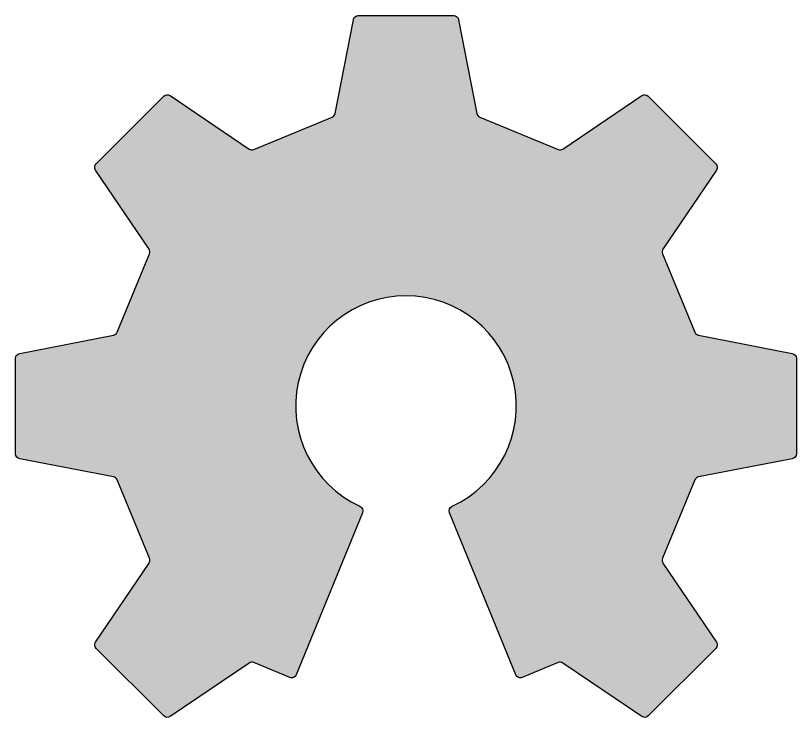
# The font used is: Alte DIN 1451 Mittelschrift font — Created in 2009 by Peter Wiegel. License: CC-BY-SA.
# Model space of a CAD drawing. Extents: x 0 to 3, y 0 to 3.15.
# Drawn here: x 0.334 to 2.658, y 1.064 to 3.152 of the extents above; entities that cross this region are included whole.
import ezdxf

# ---------------------------------------------------------------- set-up
doc = ezdxf.new("R2010")
doc.units = 0
doc.header["$MEASUREMENT"] = 0
doc.layers.add('COLOR', color=134, linetype='CONTINUOUS')
doc.layers.add('GEAR', color=7, linetype='CONTINUOUS')

msp = doc.modelspace()

# ---------------------------------------------------------------- hatches: boundary and pattern name
at = {"layer": 'COLOR'}
h = msp.add_hatch(color=256, dxfattribs=at)
edge = h.paths.add_edge_path()
edge.add_arc((1.496064561362309, 1.99026565838394), 0.3282489395927108, 294.7150320400102, 605.2849679599899)
edge.add_arc((1.352550321251166, 1.678458831298898), 0.0149999999999998, -22.210405302406002, 65.28496795998922, ccw=False)
edge.add_line((1.366437350517533, 1.67278869742437), (1.169648103644579, 1.190821588515726))
edge.add_arc((1.155761074378212, 1.196491722390253), 0.0149999999999999, 247.5000000000004, 337.7895946975951, ccw=False)
edge.add_line((1.150020822892736, 1.182633529402584), (1.043131217421445, 1.226908653665502))
edge.add_arc((1.037390965935968, 1.213050460677833), 0.0150000000000001, 67.49999999999974, 124.0803113827822)
edge.add_line((1.02898564972439, 1.225474254759488), (0.7939091314208768, 1.066433267982718))
edge.add_arc((0.7855038152092986, 1.078857062064373), 0.0150000000000001, 224.9999999999995, 304.0803113827821, ccw=False)
edge.add_line((0.7748972134915002, 1.068250460346575), (0.5740493633249444, 1.269098310513131))
edge.add_arc((0.5846559650427425, 1.27970491223093), 0.015, 145.9196886172185, 225.0000000000006, ccw=False)
edge.add_line((0.5722321709610868, 1.288110228442508), (0.7312731577378568, 1.523186746746021))
edge.add_arc((0.7188493636562014, 1.531592062957599), 0.0149999999999999, 325.9196886172173, 382.4999999999997)
edge.add_line((0.7327075566438707, 1.537332314443075), (0.6360174079335656, 1.770762982807365))
edge.add_arc((0.6221592149458963, 1.765022731321889), 0.015, 22.50000000000027, 79.08031138278271)
edge.add_line((0.625000707897876, 1.779751136456317), (0.346317547471284, 1.83351637641))
edge.add_arc((0.3491590404232637, 1.848244781544429), 0.0150000000000001, 179.9999999999998, 259.0803113827822, ccw=False)
edge.add_line((0.3341590404232636, 1.848244781544429), (0.3341590404232637, 2.132286535223451))
edge.add_arc((0.3491590404232637, 2.132286535223451), 0.015, 100.91968861721739, 179.9999999999999, ccw=False)
edge.add_line((0.346317547471284, 2.14701494035788), (0.6250007078978759, 2.200780180311563))
edge.add_arc((0.6221592149458962, 2.215508585445991), 0.015, 280.9196886172176, 337.4999999999999)
edge.add_line((0.6360174079335654, 2.209768333960515), (0.7327075566438709, 2.443199002324805))
edge.add_arc((0.7188493636562014, 2.448939253810281), 0.0150000000000001, 337.4999999999997, 394.0803113827822)
edge.add_line((0.7312731577378572, 2.45734457002186), (0.5722321709610867, 2.692421088325373))
edge.add_arc((0.5846559650427425, 2.700826404536951), 0.0150000000000003, 134.9999999999996, 214.0803113827822, ccw=False)
edge.add_line((0.5740493633249442, 2.71143300625475), (0.7748972134915004, 2.912280856421305))
edge.add_arc((0.7855038152092986, 2.901674254703507), 0.0150000000000001, 55.91968861721779, 134.9999999999993, ccw=False)
edge.add_line((0.7939091314208768, 2.914098048785163), (1.02898564972439, 2.755057062008393))
edge.add_arc((1.037390965935968, 2.767480856090049), 0.0149999999999999, 235.9196886172177, 292.5000000000002)
edge.add_line((1.043131217421444, 2.753622663102379), (1.276561885785734, 2.850312811812684))
edge.add_arc((1.270821634300258, 2.864171004800353), 0.0149999999999996, 292.4999999999989, 349.0803113827813)
edge.add_line((1.285550039434686, 2.861329511848373), (1.339315279388369, 3.140012672274966))
edge.add_arc((1.354043684522797, 3.137171179322986), 0.0150000000000002, 90, 169.0803113827821, ccw=False)
edge.add_line((1.354043684522797, 3.152171179322986), (1.63808543820182, 3.152171179322986))
edge.add_arc((1.63808543820182, 3.137171179322986), 0.015, 10.919688617217389, 89.9999999999996, ccw=False)
edge.add_line((1.652813843336248, 3.140012672274966), (1.706579083289932, 2.861329511848374))
edge.add_arc((1.72130748842436, 2.864171004800354), 0.0150000000000004, 190.9196886172171, 247.4999999999996)
edge.add_line((1.715567236938884, 2.850312811812684), (1.948997905303173, 2.753622663102379))
edge.add_arc((1.95473815678865, 2.767480856090049), 0.0150000000000001, 247.4999999999997, 304.0803113827823)
edge.add_line((1.963143473000228, 2.755057062008393), (2.198219991303741, 2.914098048785164))
edge.add_arc((2.20662530751532, 2.901674254703507), 0.0150000000000004, 45.000000000000796, 124.0803113827823, ccw=False)
edge.add_line((2.217231909233118, 2.912280856421306), (2.418079759399674, 2.71143300625475))
edge.add_arc((2.407473157681876, 2.700826404536952), 0.0150000000000002, -34.08031138278301, 44.999999999999886, ccw=False)
edge.add_line((2.419896951763532, 2.692421088325373), (2.260855964986761, 2.45734457002186))
edge.add_arc((2.273279759068417, 2.448939253810282), 0.0149999999999997, 145.9196886172177, 202.5)
edge.add_line((2.259421566080748, 2.443199002324806), (2.356111714791053, 2.209768333960515))
edge.add_arc((2.369969907778722, 2.215508585445991), 0.015, 202.5, 259.0803113827824)
edge.add_line((2.367128414826742, 2.200780180311563), (2.645811575253334, 2.14701494035788))
edge.add_arc((2.642970082301354, 2.132286535223452), 0.015, 3.979039320256561e-13, 79.08031138278261, ccw=False)
edge.add_line((2.657970082301354, 2.132286535223452), (2.657970082301354, 1.848244781544429))
edge.add_arc((2.642970082301354, 1.848244781544429), 0.015, 280.91968861721745, 359.9999999999996, ccw=False)
edge.add_line((2.645811575253334, 1.833516376410001), (2.367128414826742, 1.779751136456317))
edge.add_arc((2.369969907778722, 1.765022731321889), 0.0150000000000001, 100.9196886172183, 157.5000000000007)
edge.add_line((2.356111714791052, 1.770762982807365), (2.259421566080747, 1.537332314443076))
edge.add_arc((2.273279759068417, 1.531592062957599), 0.0149999999999999, 157.4999999999999, 214.0803113827822)
edge.add_line((2.260855964986761, 1.523186746746021), (2.419896951763532, 1.288110228442508))
edge.add_arc((2.407473157681876, 1.27970491223093), 0.0150000000000001, -44.99999999999932, 34.08031138278221, ccw=False)
edge.add_line((2.418079759399674, 1.269098310513132), (2.217231909233118, 1.068250460346576))
edge.add_arc((2.20662530751532, 1.078857062064374), 0.015, 235.91968861721818, 315.0000000000003, ccw=False)
edge.add_line((2.198219991303742, 1.066433267982718), (1.963143473000229, 1.225474254759488))
edge.add_arc((1.954738156788651, 1.213050460677833), 0.0149999999999999, 55.91968861721773, 112.5000000000002)
edge.add_line((1.948997905303174, 1.226908653665502), (1.842108299831883, 1.182633529402583))
edge.add_arc((1.836368048346406, 1.196491722390253), 0.015, 202.2104053024051, 292.4999999999998, ccw=False)
edge.add_line((1.822481019080039, 1.190821588515725), (1.625691772207085, 1.67278869742437))
edge.add_arc((1.639578801473452, 1.678458831298898), 0.015, 114.71503204001041, 202.2104053024057, ccw=False)

# ---------------------------------------------------------------- linework, layer by layer
at = {"layer": 'GEAR'}
msp.add_lwpolyline([(1.63330722025831, 1.692084809027556, 4.564395604021269), (1.358821902466309, 1.692084809027556, -0.401467224952953), (1.366437350517533, 1.67278869742437), (1.169648103644579, 1.190821588515726, -0.4156947323144399), (1.150020822892736, 1.182633529402584), (1.043131217421445, 1.226908653665502, 0.2520191994259644), (1.02898564972439, 1.225474254759488), (0.7939091314208768, 1.066433267982718, -0.3594323331783931), (0.7748972134915002, 1.068250460346575), (0.5740493633249444, 1.269098310513131, -0.3594323331783907), (0.5722321709610868, 1.288110228442508), (0.7312731577378568, 1.523186746746021, 0.2520191994259642), (0.7327075566438707, 1.537332314443075), (0.6360174079335656, 1.770762982807365, 0.2520191994259642), (0.625000707897876, 1.779751136456317), (0.346317547471284, 1.83351637641, -0.3594323331783926), (0.3341590404232636, 1.848244781544429), (0.3341590404232637, 2.132286535223451, -0.3594323331783926), (0.346317547471284, 2.14701494035788), (0.6250007078978759, 2.200780180311563, 0.2520191994259639), (0.6360174079335654, 2.209768333960515), (0.7327075566438709, 2.443199002324805, 0.2520191994259644), (0.7312731577378572, 2.45734457002186), (0.5722321709610867, 2.692421088325373, -0.359432333178393), (0.5740493633249442, 2.71143300625475), (0.7748972134915004, 2.912280856421305, -0.3594323331783879), (0.7939091314208768, 2.914098048785163), (1.02898564972439, 2.755057062008393, 0.2520191994259644), (1.043131217421444, 2.753622663102379), (1.276561885785734, 2.850312811812684, 0.2520191994259639), (1.285550039434686, 2.861329511848373), (1.339315279388369, 3.140012672274966, -0.359432333178391), (1.354043684522797, 3.152171179322986), (1.63808543820182, 3.152171179322986, -0.359432333178391), (1.652813843336248, 3.140012672274966), (1.706579083289932, 2.861329511848374, 0.2520191994259646), (1.715567236938884, 2.850312811812684), (1.948997905303173, 2.753622663102379, 0.2520191994259648), (1.963143473000228, 2.755057062008393), (2.198219991303741, 2.914098048785164, -0.3594323331783879), (2.217231909233118, 2.912280856421306), (2.418079759399674, 2.71143300625475, -0.3594323331783948), (2.419896951763532, 2.692421088325373), (2.260855964986761, 2.45734457002186, 0.2520191994259637), (2.259421566080748, 2.443199002324806), (2.356111714791053, 2.209768333960515, 0.2520191994259638), (2.367128414826742, 2.200780180311563), (2.645811575253334, 2.14701494035788, -0.359432333178391), (2.657970082301354, 2.132286535223452), (2.657970082301354, 1.848244781544429, -0.3594323331783911), (2.645811575253334, 1.833516376410001), (2.367128414826742, 1.779751136456317, 0.2520191994259643), (2.356111714791052, 1.770762982807365), (2.259421566080747, 1.537332314443076, 0.2520191994259637), (2.260855964986761, 1.523186746746021), (2.419896951763532, 1.288110228442508, -0.3594323331783879), (2.418079759399674, 1.269098310513132), (2.217231909233118, 1.068250460346576, -0.3594323331783909), (2.198219991303742, 1.066433267982718), (1.963143473000229, 1.225474254759488, 0.2520191994259641), (1.948997905303174, 1.226908653665502), (1.842108299831883, 1.182633529402583, -0.4156947323144399), (1.822481019080039, 1.190821588515725), (1.625691772207085, 1.67278869742437, -0.4014672249529544)], format="xyb", close=True, dxfattribs=at)

doc.saveas('drawing.dxf')
